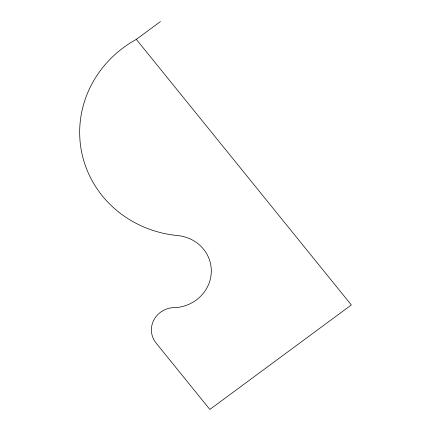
<?xml version="1.0" encoding="UTF-8"?>
<svg xmlns="http://www.w3.org/2000/svg" width="431" height="431" viewBox="0 0 431 431"><rect width="100%" height="100%" fill="white"/><g stroke="black" fill="none" stroke-linecap="round" stroke-linejoin="round"><path stroke-width="0.65" d="M136.331 39.372L351.324 304.959L209.843 409.45L156.092 343.054A23.096 21.9 -9.3 0 1 154.223 319.296A23.096 21.9 -9.3 0 1 176.295 307.599A38.1 36.129 -9.3 0 0 211.303 271.649A38.1 36.129 -9.3 0 0 177.707 235.585A111.166 105.417 -9.3 0 1 81.82 152.978A111.166 105.417 -9.3 0 1 136.331 39.372L160.461 21.55"/></g></svg>
